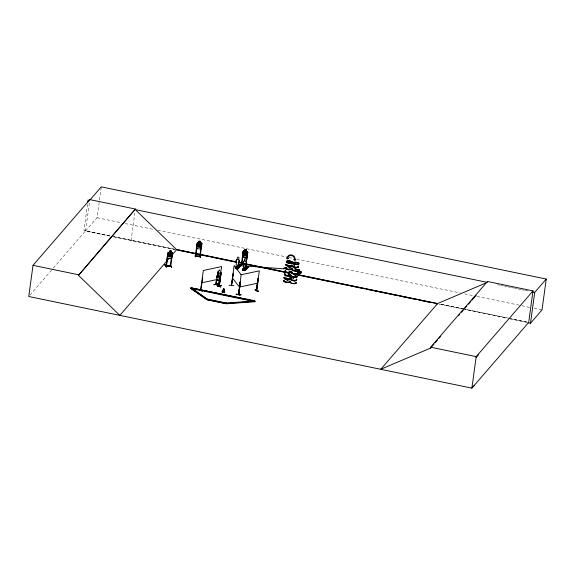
<?xml version="1.0" encoding="UTF-8"?>
<svg xmlns="http://www.w3.org/2000/svg" width="575" height="575" viewBox="0 0 575 575"><rect width="100%" height="100%" fill="white"/><g stroke="black" fill="none" stroke-linecap="round" stroke-linejoin="round"><path stroke-width="0.43" stroke-dasharray="2.88 2.16" d="M289.556 267.634L290.03 267.648L289.455 268.029L289.556 267.591L289.915 268.123A3.083 0.999 7.8 0 0 287.608 267.677M87.515 204.283L83.921 230.51L110.062 235.908M110.062 236.131L85.531 231.049L89.765 200.193M85.531 231.049L97.053 217.724L99.353 200.97M99.468 200.093L101.279 186.868M131.078 240.487L134.83 213.124M216.595 278.286L217.149 274.196L217.594 273.815L218.414 274.232L218.593 272.643L219.751 273.154M216.638 278.307L217.63 271.22L218.069 270.839L219.916 271.745M216.753 278.278L217.602 272.112L217.07 278.422M216.955 278.444L217.918 272.248M217.379 277.315L217.767 274.483L218.342 274.167M217.954 277.567L218.342 274.735L219.427 275.209M218.22 275.82L217.81 274.354L218.198 271.515L218.845 271.263L219.053 269.675L220.203 270.185M288.607 274.376L289.081 270.947M289.98 267.734C289.297 267.325 289.232 268.353 289.973 268.094M288.686 274.426L289.16 270.847M288.801 274.282L289.268 270.854M289.009 274.491L289.498 271.048M289.139 274.483L289.613 270.904M219.046 273.434L219.097 273.226M219.082 274.067C218.313 276.266 217.055 274.793 218.881 273.621L218.399 271.572L219.154 273.384M219.398 275.281L218.629 276.367L217.868 274.555L218.356 276.604L217.408 278.142M29.922 295.155L52.749 268.755M53.331 268.079L85.567 230.791L110.098 235.872M217.149 274.196L217.602 273.873M218.033 270.854L218.881 271.256M217.034 275.303L217.178 276.97L218.529 277.567M297.289 269.603L293.825 268.892L296.384 269.474M113.57 236.634L175.785 249.485L113.598 236.598M509.464 318.377L464.765 309.149L509.428 318.421M526.988 322L510.334 318.564L526.944 322.05M497.576 284.683L500.164 285.222M501.033 285.401L503.621 285.933M504.483 286.113L507.078 286.652M507.941 286.832L510.535 287.371M511.398 287.55L513.992 288.082M514.855 288.262L517.45 288.801M518.312 288.981L520.907 289.52M521.769 289.692L524.364 290.231M525.227 290.411L527.814 290.95M97.053 217.724L121.677 222.827M125.192 223.553L154.215 229.569M157.73 230.295L287.881 257.255M288.758 257.442L293.157 258.355M296.678 259.081L460.237 292.97M464.636 293.875L472.549 295.521M476.948 296.427L520.921 305.541M521.798 305.72L529.712 307.359M534.11 308.272L542.024 309.911M296.693 269.107L295.004 268.777L296.678 269.158M113.562 236.857L174.972 249.579M439.207 304.319L462.027 309.048M462.911 309.235L506.798 318.327M510.312 319.053L526.995 322.51M294.012 281.664L294.752 281.851M287.493 280.305L288.233 280.492M219.478 273.355L218.78 273.046L218.708 273.556L219.406 273.858M219.844 272.248L218.773 271.774L218.385 274.606L219.456 275.087M217.213 276.934L219.887 278.099M294.148 268.82A3.119 1.013 7.8 0 1 297.146 269.438M295.773 268.834A3.119 1.013 7.8 0 1 296.527 269.021M293.897 265.248A3.119 1.013 7.8 0 1 294.637 265.233M294.134 269.028A3.083 0.999 7.8 0 1 297.088 269.639M293.868 265.643A3.076 0.999 7.8 0 1 294.601 265.628M293.868 265.427A3.119 1.013 7.8 0 1 294.616 265.413M294.055 275.389A3.083 0.999 7.8 0 1 296.226 275.942M294.889 275.31A3.119 1.013 7.8 0 1 296.283 275.741M295.658 275.324A3.119 1.013 7.8 0 1 296.305 275.562M293.99 281.779A3.069 0.992 7.8 0 1 294.723 281.973M292.804 278.738A3.083 0.999 7.8 0 1 293.595 278.796M292.819 278.523A3.119 1.013 7.8 0 1 293.617 278.588M292.84 278.35A3.119 1.013 7.8 0 1 293.645 278.408M287.629 267.468A3.119 1.013 7.8 0 1 290.627 268.087M288.449 267.353A3.119 1.013 7.8 0 1 290.648 267.914M289.268 267.296A3.083 0.999 7.8 0 1 290.648 267.72M287.371 263.896A3.119 1.013 7.8 0 1 288.118 263.882M287.349 264.292A3.076 0.999 7.8 0 1 288.082 264.277M287.349 264.076A3.119 1.013 7.8 0 1 288.097 264.062M287.536 274.038A3.083 0.999 7.8 0 1 289.707 274.591M287.565 273.829A3.119 1.013 7.8 0 1 289.764 274.39M288.391 273.786A3.119 1.013 7.8 0 1 289.786 274.21M285.631 276.827A3.076 0.999 7.8 0 1 286.364 276.819M289.146 273.786A3.083 0.999 7.8 0 1 289.786 274.023M287.493 280.233A3.069 0.992 7.8 0 1 288.233 280.42M288.758 271.041A3.069 0.992 7.8 0 1 289.491 271.228M285.545 277.402A3.083 0.999 7.8 0 1 286.278 277.387M285.552 277.186A3.119 1.013 7.8 0 1 286.3 277.172M285.581 277.013A3.119 1.013 7.8 0 1 286.321 276.999M219.204 270.085L219.14 270.595L219.83 270.897L219.894 270.394L219.204 270.085M463.888 308.969L440.227 304.089L463.881 308.983M288.212 280.614A3.083 0.999 7.8 0 0 286.681 280.298A3.083 0.999 7.8 0 1 288.212 280.622"/><path stroke-width="0.86" d="M236.756 267.052L236.411 267.519M236.663 267.598L236.749 267.109L236.577 267.641M243.714 268.985L244.059 268.618L244.066 269.086M243.002 268.777L242.894 269.582L245.266 270.07L245.374 269.265L245.101 269.876L243.096 269.459L243.189 268.812L242.664 269.165C242.262 271.846 244.274 267.504 244.174 268.892C244.016 267.49 242.88 273.305 244.339 268.748M283.755 280.686A3.083 0.999 7.8 0 0 286.738 282.311A3.083 0.999 7.8 0 0 289.656 281.391A3.083 0.999 7.8 0 1 286.738 282.325A3.083 0.999 7.8 0 1 283.748 280.701L283.755 280.578M240.925 294.759L236.145 294.544L240.889 294.422M223.718 290.238L223.625 288.851L222.439 291.741L224.178 291.899L223.819 288.887L224.178 291.899M237.727 268.144L235.923 267.792L236.44 261.747A1.646 1.524 40.8 0 1 237.101 259.39L237.324 257.722A0.819 0.762 40.8 0 1 238.222 257.111A0.819 0.762 40.8 0 1 238.905 258.046L238.654 259.742A1.646 1.524 40.8 0 1 238.647 262.236L238.675 262.207A1.646 1.524 40.8 0 0 238.675 259.713L238.654 259.742M243.239 269.308L243.75 263.264A1.646 1.524 40.8 0 1 244.411 260.899L244.634 259.239A0.819 0.762 40.8 0 1 245.532 258.628A0.819 0.762 40.8 0 1 246.215 259.562L245.963 261.258A1.646 1.524 40.8 0 1 245.956 263.752L245.985 263.724A1.646 1.524 40.8 0 0 245.992 261.23L245.992 261.23M223.395 292.122L223.847 288.916M285.329 268.266L285.293 267.835L285.186 268.856M474.411 385.286L471.874 388.132L119.844 315.38L78.487 275.346L135.391 209.048L89.844 199.611L33.019 265.334L28.75 296.506L119.909 315.395M87.752 202.537L88.112 199.913M78.487 275.346L135.391 209.048M89.765 200.193L89.844 199.611M165.384 264.96C169.999 271.601 160.288 259.634 166.635 266.865M166.52 265.679C165.399 265.715 167.095 265.312 166.463 266.139L168.188 253.776L167.72 253.704L166.089 266.124L167.922 252.842L168.489 252.317L169.589 252.403M166.549 266.124C165.629 264.708 171.709 265.938 170.394 265.808M169.747 250.829L169.603 252.418L168.755 252.899L168.367 255.738L168.978 256.975L170.423 257.018L171.357 255.832L171.752 252.993L171.041 252.461L171.235 250.93C167.469 251.088 173.082 249.938 171.106 252.418M171.638 267.059L170.128 265.125M172.342 253.848L171.911 253.834L170.236 266.247L170.387 265.794M165.988 266.038L170.646 266.189L170.71 265.736M168.518 252.389L172.076 252.497L172.579 253L170.746 266.247L166.132 266.117M172.579 253L172.018 257.075L171.278 258.57L167.634 258.441L167.361 256.917L167.692 258.412M190.39 288.355L191.259 287.91L254.977 301.343L254.919 301.724L226.809 303.751L206.986 299.647L190.39 288.355L254.919 301.724M195.277 255.135L195.263 256.939M195.363 256.177L195.809 256.292L197.448 243.886L197.002 243.836L195.263 256.227C195.536 255.185 200.589 255.659 200.057 256.817L195.277 256.162M254.488 301.012L226.377 303.039L226.09 303.701L207.568 299.863L207.805 299.589L191.259 287.91L254.725 300.739L254.438 301.393L254.725 300.739M195.852 255.968L195.795 256.227M191.209 288.298L191.497 287.637M200.596 241.342L200.388 242.873L201.121 243.477L200.732 246.316L199.762 247.43L198.267 247.25L197.627 245.942L198.016 243.11L198.885 242.7L199.051 241.105L200.653 241.313L200.445 242.83M198.885 242.7L199.051 241.105M201.796 244.404L201.358 244.353L199.719 256.773L199.676 256.242M200.172 255.717L200.452 257.622L200.201 255.746M201.423 247.638L200.668 249.083L196.894 248.616C196.693 246.732 196.104 243.786 197.743 242.492L201.487 242.952L201.983 243.541L200.129 256.817M202.436 290.871L198.9 289.347M200.711 290.375L202.745 277.962M206.986 299.647L190.44 287.967M207.568 299.863L207.855 299.201L226.377 303.039L226.809 303.751M207.805 299.589L191.259 287.91M216.042 284.007L215.762 284.481L216.516 279.184M215.984 284.46L216.631 279.162M216.947 279.306L216.143 284.632L216.833 279.328M217.443 285.603L220.771 287.205M217.357 283.971L213.907 284.726L217.544 283.82M221.066 285.387C212.391 286.429 221.857 286.968 221.059 285.38M220.606 274.067L218.572 286.487L219.032 286.465M215.934 284.452L219.362 285.969L221.023 273.635L220.592 273.52L218.723 286.544L220.297 274.138M219.039 286.472L221.073 272.751L220.735 272.033M221.073 272.751L219.248 286.019L215.812 284.496M224.595 291.748C225.041 292.725 220.584 292.546 222.475 291.295M226.09 303.701L226.377 303.039M232.674 278.357L231.488 285.61L234.111 265.607L241.119 274.749L238.69 294.515M233.249 273.111L231.394 285.444M232.904 276.661L233.141 274.965M235.872 267.303L235.455 268.331L235.872 267.303L235.355 267.648M236.303 267.08L236.124 268.432L236.842 268.582L237.029 267.231L236.275 267.116L236.095 268.467L237.453 268.748L240.609 265.255M233.817 285.495L229.109 285.286M237.453 268.748L238.675 262.207M237.993 265.276L240.364 265.772L237.993 265.276L237.655 265.664L240.027 266.16L237.676 265.506L238.014 265.118M237.957 268.554L237.877 267.713L237.741 269.179L241.083 265.341L238.352 264.795M238.215 265.018L238.575 264.471C245.345 263.738 234.564 270.43 237.612 268.942L236.037 268.618M238.575 264.471L238.718 264.852M241.414 264.342L241.392 263.875L244.052 264.629M243.211 251.16L242.909 256.788L246.502 257.514M241.802 263.961L241.795 264.421M243.477 252.087L243.009 252.051L243.477 252.087L241.795 264.493L241.27 264.392M238.488 294.644L240.134 282.095L238.654 294.522M238.373 294.594L238.776 294.572L240.343 282.181L238.611 294.594L238.244 294.45M245.043 249.457L244.821 250.987L243.972 251.333L243.584 254.172L244.195 255.544L245.647 255.846L246.596 254.79L246.984 251.958L246.272 251.289L246.553 249.715L244.986 249.406L244.778 250.93L243.728 250.693L243.146 251.146L241.349 264.414L244.052 264.902M243.189 268.812L242.765 269.848L244.763 270.264L245.101 269.876M240.127 295.399L236.426 293.89M246.553 249.715L246.33 251.253L247.818 252.109L245.899 265.355L247.825 252.094M244.763 270.264L245.985 263.724M245.906 265.348L245.568 265.291C246.301 263.997 245.367 265.664 245.525 264.931M246.014 261.74L247.264 252.871L247.688 252.964L247.221 252.921M245.547 266.376C251.994 267.102 243.879 267.361 245.884 265.988L248.4 266.85L245.079 270.688L242.348 270.121L243.656 268.697M245.525 266.534L245.884 265.988M246.675 264.378C244.325 268.007 245.597 265.312 246.682 264.572M256.342 290.734L258.017 278.408L258.448 278.393L256.752 290.763L256.292 290.763L256.666 290.677M241.062 274.749L259.347 270.847L256.436 290.821L258.017 278.408M256.759 290.749L256.623 290.224M255.163 289.879L258.52 291.223M298.648 273.384L299.273 272.737L300.89 273.103L301.092 271.587L297.598 270.149M300.89 273.103L301.092 271.587L299.467 271.321M380.779 369.258L430.517 348.098L430.646 347.199L487.463 281.484L533.011 290.914L528.813 321.54M533.011 290.914L476.193 356.637L471.874 388.132L528.698 322.417M527.872 322.69L530.502 323.236L534.728 292.38L546.25 279.055L101.279 186.868L90.34 199.525M546.25 279.055L542.024 309.911L530.502 323.236M223.222 291.525L223.697 288.851M222.949 292.043L223.567 288.887M222.597 291.906L223.725 288.952M238.92 266.397L237.87 266.096L238.941 266.268M245.158 267.742L246.251 267.871M288.6 262.89L288.995 263.034M289.692 261.438L290.231 261.503L289.822 261.417M288.851 262.933C289.599 262.523 287.428 262.746 289.168 262.84M296.635 262.696L296.247 262.84M222.518 291.604L223.625 288.851L222.439 291.741M202.22 291.158L198.878 289.512M219.873 278.171L220.477 276.805L219.909 278.163M219.406 281.074L220.031 279.766L219.427 281.139L216.739 279.932M244.217 268.812L243.829 269.143M214.072 284.762L217.515 284.007M247.272 256.17L246.517 257.586L242.866 256.831L242.6 255.207M240.673 264.823L241.637 263.594M240.652 264.989L241.895 263.408M241.637 263.587L237.504 268.374M119.844 315.38L169.064 258.448M171.99 255.07L176.798 249.507M243.714 250.707L247.351 251.44M237.072 259.418L237.101 259.39A1.646 1.524 40.8 0 0 236.411 261.776L236.44 261.747M236.663 267.411L236.9 267.375M237.461 266.857L238.568 265.585M235.858 268.784L238.625 265.585M244.634 259.239L244.382 260.928A1.646 1.524 40.8 0 0 243.721 263.293L243.75 263.264M237.504 268.115L237.877 267.713M237.669 268.295L240.451 265.104M237.856 268.439L240.947 264.96M242.355 270.128L243.448 268.841M244.159 268.669L243.814 269.043L244.21 268.92M244.468 268.317L246.323 266.239L244.77 268.374M244.684 268.252L246.122 266.405M244.813 269.632L245.187 269.229M247.013 267.325L244.476 270.458M248.4 266.85C237.568 278.523 254.344 258.463 244.928 270.458L245.036 269.653L243.261 269.28M244.727 270.617L248.256 266.477M299.187 269.646L299.661 270.293L299.173 273.829L298.554 274.196L296.887 273.851L299.144 273.779M380.65 369.416L437.604 303.543L485.71 283.072M430.517 348.098L434.024 344.044M435.196 342.693L437.532 339.99M438.703 338.632L440.457 336.605M458.57 315.653L459.741 314.302M461.495 312.275L463.249 310.248M464.995 308.222L466.749 306.195M468.503 304.161L470.846 301.458M472.01 300.107L476.1 295.377M487.341 282.382L135.312 209.631L176.662 249.665L236.375 262.035M476.064 357.535L478.601 354.689M167.936 252.863L168.489 252.317M197.211 243.017L197.764 242.564M240.458 265.025L240.925 265.118M248.084 266.8L245.877 266.239M246.323 266.239L245.863 266.146M242.866 270.236L242.981 270.157M246.251 267.785L245.202 267.662M289.168 262.991L288.628 262.703M296.412 262.61L296.635 262.789M296.722 262.825L296.592 262.818M201.099 289.872L200.589 290.325L203.342 270.473L221.634 266.57L218.622 286.465M218.629 286.034L219.01 285.955M238.553 294.199L238.603 294.199M256.349 290.31L256.694 290.238M297.713 271.019C299.748 269.603 299.187 272.004 297.447 271.623L298.734 273.096L297.548 272.27M289.951 261.258L290.217 261.524L289.721 261.395M289.06 262.725L288.42 262.717M295.147 263.968L295.615 264.371M200.057 256.723L199.719 256.766M220.592 275.72L220.254 275.008M219.427 281.139L216.739 279.903M240.343 282.181L239.969 282.095M240.465 282.232L240.257 282.253M255.156 289.886L258.542 291.223M221.023 273.635L220.592 273.52M201.653 282.814L219.938 278.911M216.107 284.618C217.019 284.352 215.352 283.676 216.207 284.187M218.982 285.43L219.442 285.538L216.308 284.287M221.21 285.689L217.645 286.357M239.373 287.09L257.658 283.188M294.939 264.069L295.421 264.155M241.787 264.033L241.335 263.939M207.036 299.259L207.855 299.201M226.327 303.42L254.977 301.343M231.459 284.999L231.56 285.452M238.309 294.098L238.402 294.12M236.145 294.544L240.925 294.731M171.027 252.447L172.09 252.425M238.1 265.6L244.303 265.945M245.079 265.988L284.007 268.827L284.266 267.634L283.964 268.762M288.88 263.034L288.521 262.976M295.406 264.385L294.946 264.292M287.55 272.737L287.098 272.643M294.077 274.088L293.617 273.995M243.944 268.978L243.786 269.114M289.857 276.999L291.453 277.337M289.829 277.258L291.475 277.502M532.134 291.841L534.728 292.38M297.498 269.344L299.173 269.675L299.604 270.308M297.498 270.911L298.95 271.213L298.756 272.629L297.304 272.327M299.287 272.723L300.84 273.039M178.552 249.873L235.635 261.697M239.143 262.423L244.411 263.515M246.172 263.882L284.805 271.889M297.979 274.613L437.604 303.543M238.136 262.401L244.282 263.673M246.035 264.033L285.552 272.219M296.966 274.591L437.467 303.693M177.61 250.125L192.532 253.216M194.285 253.582L209.214 256.673M210.967 257.032L225.889 260.13M227.643 260.489L236.426 262.308M238.179 262.674L239.933 263.034M246.078 264.313L259.246 267.037M261 267.404L284.704 272.313M296.995 274.857L331.229 281.951M332.99 282.318L347.911 285.408M349.665 285.768L364.586 288.866M366.347 289.225L381.268 292.316M383.022 292.682L397.95 295.773M399.704 296.139L414.625 299.23M419.017 300.136L431.308 302.687M435.692 303.593L437.453 303.959M241.881 264.119L244.095 264.579M245.575 265.283L246.042 265.305M238.237 264.859L240.587 265.513L239.006 265.183M244.986 267.023L247.336 267.677L245.755 267.346M237.374 265.851L239.725 266.505L238.143 266.175M245.475 267.533L247.034 268.015L245.453 267.691M237.834 266.405L239.387 266.893L237.813 266.563M244.353 267.756L246.704 268.403L244.332 267.914M236.454 268.079L237.791 268.36M222.015 291.935L224.042 292.359M191.446 288.025L253.798 300.941M207.618 299.474L226.14 303.312M430.646 347.199L476.193 356.637M33.019 265.334L78.567 274.764M219.132 285.401L216.186 284.316M255.005 289.879L258.527 291.432M170.135 265.334L171.422 267.037M201.487 242.952L201.983 243.556M232.422 277.948L239.43 287.09M170.099 265.104L171.638 267.088M165.32 265.154L166.657 266.929M218.996 278.796L219.355 278.803M224.099 292.035L223.833 288.938L223.812 292.114M297.584 269.912A3.083 0.999 7.8 0 1 294.982 271.105A3.083 0.999 7.8 0 1 292.294 269.28M297.642 269.711A3.119 1.013 7.8 0 1 295.011 270.926A3.119 1.013 7.8 0 1 292.28 269.071M297.498 273.06A3.083 0.999 7.8 0 1 294.192 273.923A3.083 0.999 7.8 0 1 291.899 272.147M297.512 272.845A3.062 0.992 7.8 0 1 294.22 273.707A3.062 0.992 7.8 0 1 291.942 271.946M297.527 272.924A3.083 0.999 7.8 0 1 294.206 273.786A3.083 0.999 7.8 0 1 291.913 272.011M298.109 266.304A3.119 1.013 7.8 0 1 295.478 267.519A3.119 1.013 7.8 0 1 292.747 265.664M297.663 269.337A3.083 0.999 7.8 0 1 295.061 270.537A3.083 0.999 7.8 0 1 292.366 268.705M298.051 266.505A3.083 0.999 7.8 0 1 295.845 267.742A3.083 0.999 7.8 0 1 292.459 266.081M297.67 269.531A3.119 1.013 7.8 0 1 295.033 270.753A3.119 1.013 7.8 0 1 292.308 268.892M298.137 266.132A3.119 1.013 7.8 0 1 295.5 267.346A3.119 1.013 7.8 0 1 292.768 265.492M298.123 265.93A3.083 0.999 7.8 0 1 295.528 267.131A3.083 0.999 7.8 0 1 292.833 265.305M296.563 279.896A3.083 0.999 7.8 0 1 292.862 280.686A3.083 0.999 7.8 0 1 291.439 278.832M296.312 279.414A3.119 1.013 7.8 0 1 295.449 280.658A3.119 1.013 7.8 0 1 291.295 279.982A3.119 1.013 7.8 0 1 291.439 278.623M295.859 282.476A3.083 0.999 7.8 0 1 293.257 283.676A3.083 0.999 7.8 0 1 290.569 281.843M295.873 282.275A3.062 0.992 7.8 0 1 293.286 283.468A3.062 0.992 7.8 0 1 290.612 281.649M297.44 273.355A3.062 0.992 7.8 0 1 294.148 274.21A3.062 0.992 7.8 0 1 291.877 272.449M297.606 273.448A3.083 0.999 7.8 0 1 293.782 273.966A3.083 0.999 7.8 0 1 291.877 272.262M297.095 276.295A3.119 1.013 7.8 0 1 294.148 277.229A3.119 1.013 7.8 0 1 291.115 275.583M296.333 279.048A3.083 0.999 7.8 0 1 293.732 280.248A3.083 0.999 7.8 0 1 291.036 278.415M297.031 276.489A3.083 0.999 7.8 0 1 294.12 277.409A3.083 0.999 7.8 0 1 291.13 275.784M296.341 279.242A3.119 1.013 7.8 0 1 295.471 280.485A3.119 1.013 7.8 0 1 291.317 279.809A3.119 1.013 7.8 0 1 291.46 278.451M297.124 276.122A3.119 1.013 7.8 0 1 294.17 277.049A3.119 1.013 7.8 0 1 291.137 275.403M297.11 275.921A3.083 0.999 7.8 0 1 294.199 276.841A3.083 0.999 7.8 0 1 291.209 275.217M291.374 268.841A3.083 0.999 7.8 0 1 288.463 269.761A3.083 0.999 7.8 0 1 285.473 268.137M291.123 268.36A3.119 1.013 7.8 0 1 288.894 269.61A3.119 1.013 7.8 0 1 285.459 267.928M285.761 267.72A3.119 1.013 7.8 0 1 286.249 267.569M290.677 271.22A3.062 0.992 7.8 0 1 288.097 272.413A3.062 0.992 7.8 0 1 285.423 270.595M291.906 265.233A3.119 1.013 7.8 0 1 288.952 266.168A3.119 1.013 7.8 0 1 285.926 264.522M291.137 267.986A3.083 0.999 7.8 0 1 288.542 269.186A3.083 0.999 7.8 0 1 285.847 267.361M291.841 265.434A3.083 0.999 7.8 0 1 288.93 266.354A3.083 0.999 7.8 0 1 285.94 264.73M291.151 268.18A3.119 1.013 7.8 0 1 290.282 269.423A3.119 1.013 7.8 0 1 286.127 268.748A3.119 1.013 7.8 0 1 286.271 267.389M291.935 265.061A3.119 1.013 7.8 0 1 288.981 265.995A3.119 1.013 7.8 0 1 285.947 264.349M291.92 264.859A3.083 0.999 7.8 0 1 289.002 265.779A3.083 0.999 7.8 0 1 286.019 264.162M290.044 278.544A3.083 0.999 7.8 0 1 286.731 279.407A3.083 0.999 7.8 0 1 284.438 277.632M290.109 278.35A3.119 1.013 7.8 0 1 286.752 279.227A3.119 1.013 7.8 0 1 284.431 277.423M289.347 280.923A3.062 0.992 7.8 0 1 287.162 282.16A3.062 0.992 7.8 0 1 283.798 280.507M284.093 280.298A3.062 0.992 7.8 0 1 284.567 280.147M290.612 271.723A3.062 0.992 7.8 0 1 288.025 272.917A3.062 0.992 7.8 0 1 285.351 271.098M290.691 275.224A3.119 1.013 7.8 0 1 286.824 275.741A3.119 1.013 7.8 0 1 284.898 274.023M290.123 277.977A3.083 0.999 7.8 0 1 287.213 278.897A3.083 0.999 7.8 0 1 284.223 277.272M290.512 275.137A3.083 0.999 7.8 0 1 287.198 276A3.083 0.999 7.8 0 1 284.905 274.232M290.138 278.171A3.119 1.013 7.8 0 1 286.781 279.048A3.119 1.013 7.8 0 1 284.452 277.251M290.605 274.771A3.119 1.013 7.8 0 1 287.241 275.641A3.119 1.013 7.8 0 1 284.92 273.844M290.591 274.57A3.083 0.999 7.8 0 1 287.277 275.432A3.083 0.999 7.8 0 1 284.984 273.657M169.532 252.928L169.143 255.76L170.588 255.803C169.747 253.036 172.989 251.656 170.308 254.675C172.126 256.601 170.286 257.406 169.956 254.991C169.136 257.334 167.325 256.472 169.675 254.646L168.942 252.878L170.028 254.308L170.991 252.993L169.532 252.928M170.035 251.16L169.963 251.67L170.89 251.699L170.962 251.189L170.035 251.16M198.821 243.203L198.432 246.035L199.928 246.215C199.137 243.455 202.4 242.176 199.654 245.051C201.638 247.171 199.532 247.811 199.288 245.331C198.296 247.653 196.672 246.582 198.993 244.957L198.224 243.103L199.36 244.655L200.395 243.376L198.821 243.203M199.331 241.464L199.259 241.967L200.222 242.082L200.294 241.579L199.331 241.464M244.756 251.498L244.368 254.33L245.82 254.632L246.208 251.8L244.756 251.498M245.252 249.78L245.187 250.283L246.122 250.477L246.186 249.974L245.252 249.78M245.324 266.635L247.674 267.289L245.324 266.635M300.207 271.731L300.085 272.643L300.603 272.751L300.732 271.838L300.207 271.731M246.38 255.393L245.848 255.286L245.223 253.69C244.274 255.968 242.571 254.718 244.936 253.287L244.195 251.354L245.288 253.007C246.114 250.815 247.94 252.094 245.575 253.431L246.38 255.393M288.42 258.268L287.335 258.973L286.494 257.873L287.155 258.01A4.147 3.845 39.7 0 1 291.683 254.933A4.147 3.845 39.7 0 1 295.147 259.641L295.802 259.778L294.659 260.468L293.76 259.354L294.422 259.49A3.464 3.213 39.7 0 0 291.532 255.566A3.464 3.213 39.7 0 0 287.752 258.132L288.42 258.268M293.746 263.717A3.083 0.999 7.8 0 0 298.849 263.875A3.083 0.999 7.8 0 0 295.068 262.193A3.083 0.999 7.8 0 0 293.746 263.717M293.724 264.011A3.062 0.992 7.8 0 0 298.784 264.169A3.062 0.992 7.8 0 0 295.033 262.495A3.062 0.992 7.8 0 0 293.724 264.011M293.746 263.738A3.083 0.999 7.8 0 0 298.842 263.896A3.083 0.999 7.8 0 0 295.068 262.207A3.083 0.999 7.8 0 0 293.746 263.738M288.068 272.615A3.083 0.999 7.8 0 0 290.67 271.422A3.083 0.999 7.8 0 1 288.068 272.643A3.083 0.999 7.8 0 1 285.373 270.818A3.083 0.999 7.8 0 0 288.068 272.615M287.227 262.387A3.083 0.999 7.8 0 0 292.323 262.545A3.083 0.999 7.8 0 0 288.542 260.863A3.083 0.999 7.8 0 0 287.227 262.387M287.198 262.66A3.062 0.992 7.8 0 0 292.265 262.818A3.062 0.992 7.8 0 0 288.513 261.143A3.062 0.992 7.8 0 0 287.198 262.66M287.205 262.488A3.083 0.999 7.8 0 0 292.316 262.646A3.083 0.999 7.8 0 0 288.528 260.964A3.083 0.999 7.8 0 0 287.205 262.488"/></g></svg>
